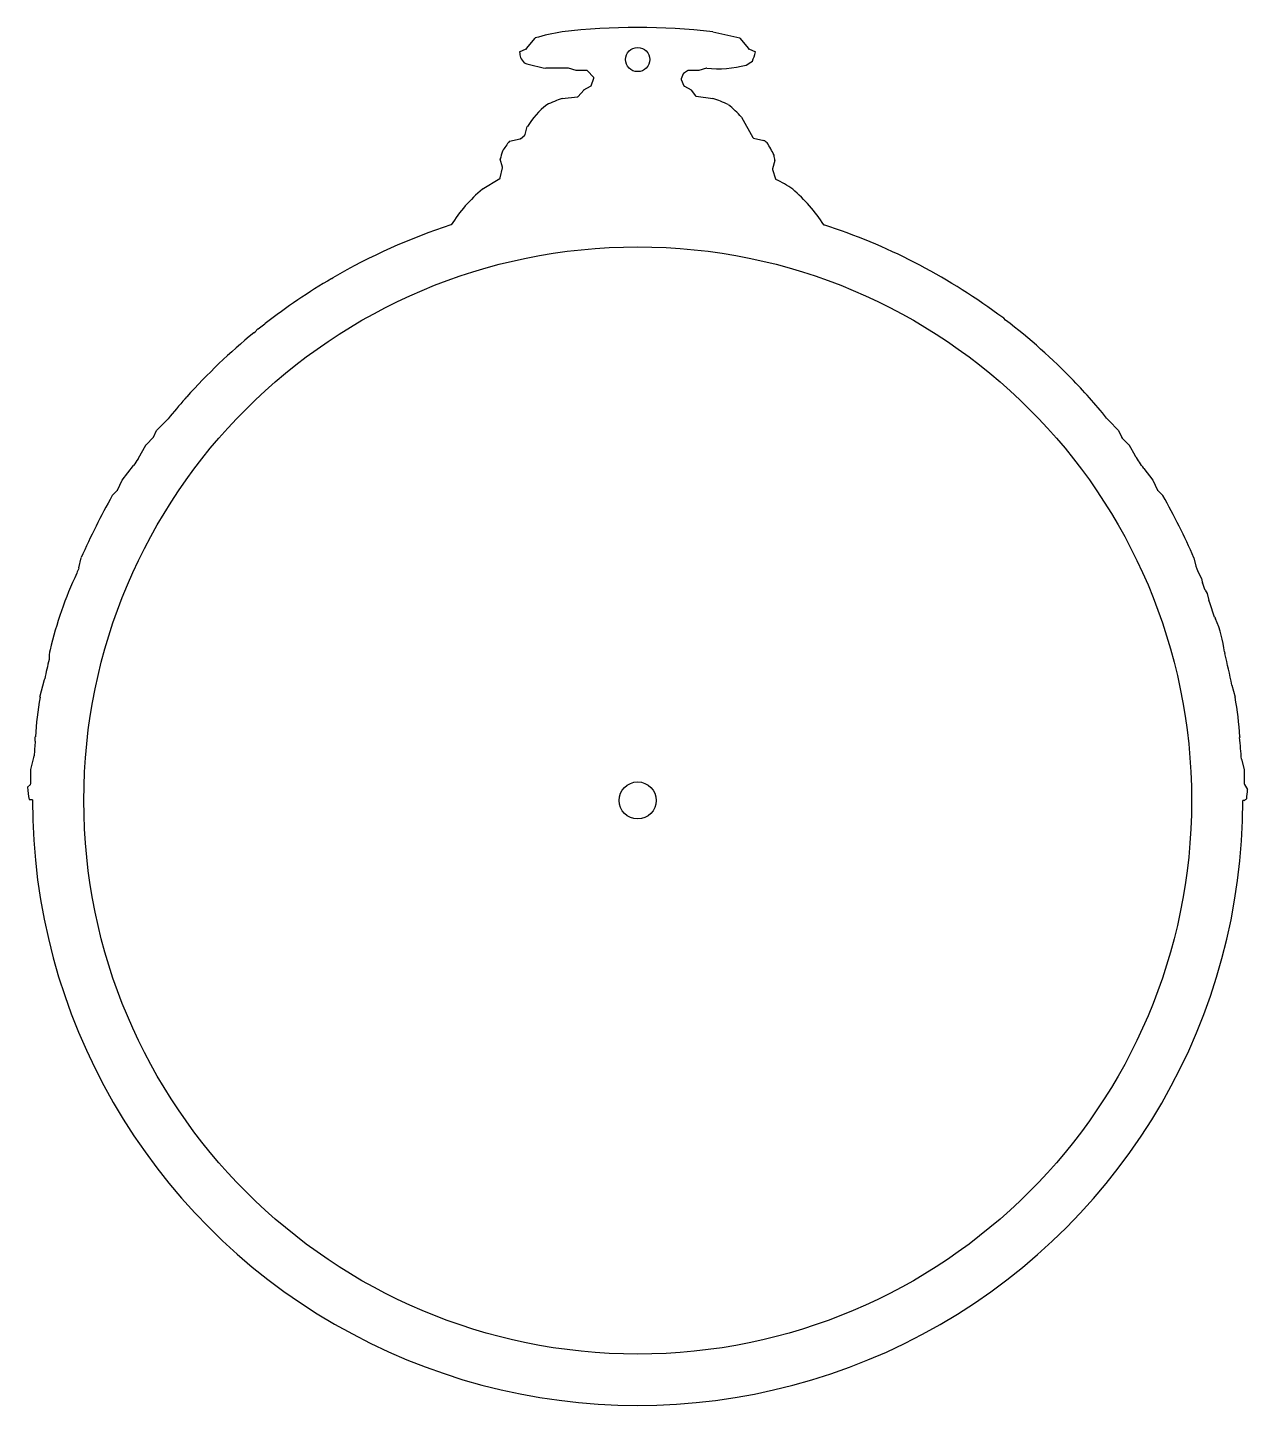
# Model space of a CAD drawing. Header units: millimetres. Extents: x -86 to 86, y -85 to 109.
import ezdxf

# ---------------------------------------------------------------- set-up
doc = ezdxf.new("R2010")
doc.units = ezdxf.units.MM
for name, color, linetype in [('CUT_INNER', 6, 'Continuous'), ('CUT_OUTER', 1, 'Continuous'), ('GUIDE', 3, 'Continuous')]:
    doc.layers.add(name, color=color, linetype=linetype)

msp = doc.modelspace()

# ---------------------------------------------------------------- linework, layer by layer
at = {"layer": 'CUT_INNER'}
for centre, radius in [((0, 104.1), 1.7), ((0, 0), 2.6)]:
    msp.add_circle(centre, radius, dxfattribs=at)
at = {"layer": 'CUT_OUTER'}
for points in [[(-15.59, 105.63), (-14.41, 107.12), (-14.41, 107.13)], [(10.55, 108), (14.36, 107.13), (14.36, 107.13), (14.36, 107.12), (15.54, 105.63)], [(-16.59, 105.17), (-16.59, 105.17), (-15.64, 105.59)], [(15.59, 105.59), (16.54, 105.17), (16.54, 105.17)], [(-9.75, 102.88), (-12.88, 102.88), (-12.88, 102.88)], [(-7.17, 102.55), (-8.63, 102.55), (-8.63, 102.55), (-8.64, 102.55), (-9.7, 102.87)], [(9.65, 102.87), (8.59, 102.55), (8.58, 102.55), (8.58, 102.55), (7.1, 102.55)], [(-6.2, 101.64), (-7.06, 102.51)], [(-6.54, 100.42), (-6.16, 101.48)], [(6.39, 102.07), (6.1, 101.41)], [(6.1, 101.29), (6.49, 100.42)], [(7.02, 102.53), (6.44, 102.14)], [(-10.6, 98.63), (-10.59, 98.63), (-8.47, 98.84)], [(-8.38, 98.89), (-7.55, 99.82), (-7.54, 99.83), (-7.54, 99.83), (-6.61, 100.34)], [(6.56, 100.35), (7.49, 99.83), (7.49, 99.83), (7.5, 99.82), (8.11, 99)], [(8.21, 98.95), (10.54, 98.63), (10.55, 98.63)], [(14.58, 96.01), (14.58, 96.01), (16.18, 93.13)], [(-18.01, 92.63), (-18, 92.63), (-16.52, 92.95)], [(-16.45, 92.98), (-15.86, 93.48)], [(-15.81, 93.55), (-15.5, 94.7), (-15.5, 94.7)], [(16.28, 93.06), (17.73, 92.74), (17.74, 92.74)], [(-19, 88.96), (-19.31, 90.12), (-19.31, 90.13)], [(19.26, 89.91), (19.26, 89.91), (18.95, 88.75)], [(-21.82, 85.88), (-21.82, 85.88), (-19.37, 87.37)], [(-19.3, 87.47), (-18.99, 88.89)], [(18.95, 88.67), (19.36, 87.35)], [(26.15, 80.88), (26.17, 80.87)], [(-42.97, 73.34), (-42.96, 73.34)], [(-42.96, 73.35), (-42.8, 73.44)], [(-53.92, 65.71), (-53.73, 65.86), (-53.32, 66.26), (-53.31, 66.26), (-52.37, 66.95), (-52.29, 67.01)], [(-63.57, 56.43), (-63.56, 56.45), (-63.56, 56.45), (-63.56, 56.46), (-63.47, 56.54), (-63.33, 56.7)], [(-68.01, 51.03), (-67.59, 51.98), (-67.59, 51.99), (-67.59, 51.99), (-65.94, 53.63)], [(66.16, 53.37), (67.54, 51.99), (67.54, 51.99), (67.54, 51.98), (67.95, 51.07), (67.96, 51.05), (68.06, 50.92), (68.95, 50.03), (68.96, 50.02), (68.96, 50.02), (69.88, 48.4)], [(-70.16, 47.99), (-69.01, 50.02), (-69.01, 50.02), (-69, 50.03), (-68.05, 50.99)], [(-73.03, 43.62), (-72.39, 45.01), (-72.38, 45.01), (-72.38, 45.02), (-70.79, 47.04)], [(71.06, 46.63), (72.33, 45.02), (72.33, 45.01), (72.34, 45.01), (72.98, 43.62)], [(-73.8, 42.83), (-73.8, 42.83), (-73.06, 43.58)], [(73.01, 43.58), (73.75, 42.83), (73.75, 42.83)], [(-78.47, 32.67), (-78.16, 34.11), (-78.16, 34.11)], [(78.11, 34.11), (78.11, 34.11), (78.37, 32.92), (78.53, 32.53), (78.72, 32.06), (79.2, 31.17), (79.2, 31.17), (79.2, 31.17), (79.25, 30.73), (79.3, 30.59)], [(79.71, 29.53), (79.96, 29.1), (79.96, 29.1), (79.96, 29.1), (80.23, 28.08)], [(81.01, 25.73), (81.16, 25.51), (81.16, 25.5)], [(82.4, 20.87), (82.45, 20.65)], [(-83.94, 14.5), (-83.29, 16.98), (-83.26, 17.09)], [(83.44, 16.18), (83.89, 14.5)], [(-84.59, 8.34), (-84.59, 8.94)], [(84.54, 8.94), (84.54, 8.83)], [(-85.24, 2.36), (-85.24, 4.36), (-85.24, 4.36), (-85.24, 4.37), (-84.78, 6.05), (-84.77, 6.25)], [(84.8, 5.8), (85.19, 4.37), (85.19, 4.36), (85.19, 4.36), (85.19, 2.33)], [(-85.68, 1.86), (-85.68, 1.86), (-85.29, 2.25)], [(85.21, 2.26), (85.63, 1.53), (85.63, 1.53)], [(-85, 0.09), (-85.46, 0.11), (-85.46, 0.11)], [(85, 0), (85, 0)], [(85.19, 0), (85.19, 0), (85, 0)]]:
    msp.add_lwpolyline(points, dxfattribs=at)
for centre, radius, start, end in [((-0.03, 14.34), 94.26, 83.5575, 96.4387), ((-3.54, 68.38), 40.25, 100.093, 105.6649), ((-8.61, 105.91), 8.01, 185.3544, 190.8687), ((-15.7, 105.72), 0.15, 293.9671, 321.8343), ((15.65, 105.72), 0.15, 218.1657, 246.0329), ((3.06, 108.93), 14, 338.7417, 344.3879), ((-8.67, 109.41), 9.27, 212.6542, 218.4474), ((-8.2, 128.1), 25.66, 252.4436, 259.4723), ((-9.75, 102.73), 0.15, 73.3254, 90), ((9.7, 102.73), 0.15, 90, 106.6746), ((11.26, 118.32), 15.52, 264.2028, 284.809), ((10.17, 112.39), 10.39, 299.1603, 304.8318), ((-7.17, 102.4), 0.15, 45, 90), ((-6.3, 101.53), 0.15, 340.0071, 45), ((6.24, 101.35), 0.15, 156.7937, 203.9855), ((6.53, 102.01), 0.15, 123.7073, 156.7937), ((7.1, 102.4), 0.15, 90, 123.7073), ((-8.49, 98.99), 0.15, 275.7217, 318.388), ((-6.69, 100.48), 0.15, 299.0504, 340.0071), ((6.63, 100.48), 0.15, 203.9855, 240.9496), ((8.23, 99.09), 0.15, 216.852, 262.2285), ((-5.81, 88.8), 11.34, 127.8568, 148.6293), ((-2.17, 74.39), 25.66, 109.1681, 114.4113), ((4.53, 80.42), 19.18, 64.7044, 71.7216), ((-4.9, 77.18), 27.1, 44.0278, 49.4094), ((-16.55, 93.1), 0.15, 282.1057, 309.7763), ((-15.96, 93.59), 0.15, 309.7763, 344.7655), ((16.31, 93.2), 0.15, 209.0574, 257.8943), ((-7.49, 87.17), 12.18, 160.6063, 165.9581), ((-4.97, 82.57), 16.47, 142.3333, 148.3291), ((14.95, 88.57), 5.02, 50.0752, 56.2954), ((1.93, 82.13), 19.22, 26.3701, 32.3371), ((11.03, 89.12), 8.27, 5.4503, 10.787), ((-19.45, 87.5), 0.15, 301.3281, 347.8943), ((-19.14, 88.92), 0.15, 347.8943, 15.2723), ((19.09, 88.71), 0.15, 164.738, 197.1148), ((19.5, 87.39), 0.15, 197.1148, 239.4201), ((13.64, 74.81), 13.73, 53.6985, 65.1107), ((-7.65, 69.04), 22, 130.0808, 147.5239), ((7.66, 69.11), 21.91, 32.4855, 49.9159), ((-0.01, 0.01), 84.99, 107.9625, 120.2348), ((0, 0.01), 84.99, 53.4948, 72.0708), ((-0.05, 0.07), 84.91, 120.3603, 127.9707), ((-42.96, 73.34), 0.00978, 92.275, 135.3642), ((48.71, 64.73), 4.04, 43.2964, 62.7599), ((0.05, 0.05), 84.93, 43.9433, 52.5802), ((0, 0), 85, 129.375, 138.1641), ((0.14, 0.13), 84.81, 38.8864, 43.948), ((-1.09, 0.92), 83.57, 138.3818, 140.8975), ((-68.15, 51.09), 0.15, 315, 336.0744), ((-16.82, 11.35), 64.71, 145.5107, 146.5209), ((3.5, 2.36), 80.78, 33.2357, 34.7437), ((28.03, -13.54), 116.39, 151.0303, 155.8297), ((-73.16, 43.68), 0.15, 315.0319, 335.2358), ((73.11, 43.68), 0.15, 204.7642, 224.9681), ((-5.41, -2.21), 91.08, 23.5028, 29.6372), ((-30.36, 9.08), 53.53, 154.712, 166.9744), ((-30.82, 12.66), 51.68, 157.2179, 158.084), ((4.24, 1.62), 80.46, 20.2959, 21.1037), ((1.61, 0.54), 83.3, 17.603, 19.3075), ((66.54, 19.12), 15.95, 6.2891, 23.5831), ((-1.44, 0.31), 83.53, 166.5046, 168.4077), ((-75.9, 19.77), 6.77, 168.2239, 179.7143), ((0.34, 0.08), 84.65, 10.9662, 14.0654), ((-36.86, 6.14), 47.81, 169.9295, 176.6516), ((44.35, 7.03), 40.24, 2.7152, 10.7038), ((-0.08, 0.01), 84.92, 174.3713, 175.7816), ((0.77, 0.07), 84.22, 3.9025, 5.9693), ((-85.39, 2.36), 0.15, 315, 360), ((85.34, 2.33), 0.15, 180, 209.738), ((-68.25, 3.15), 17.48, 184.2297, 189.9924), ((0, 0), 85, 179.9367, 0.0001), ((83.19, 3.36), 3.9, 300.8368, 306.6134), ((72.6, 1.96), 13.04, 352.36, 358.1253)]:
    msp.add_arc(centre, radius, start, end, dxfattribs=at)
at = {"layer": 'GUIDE'}
msp.add_circle((0, 0), 77.78, dxfattribs=at)

doc.saveas('drawing.dxf')
